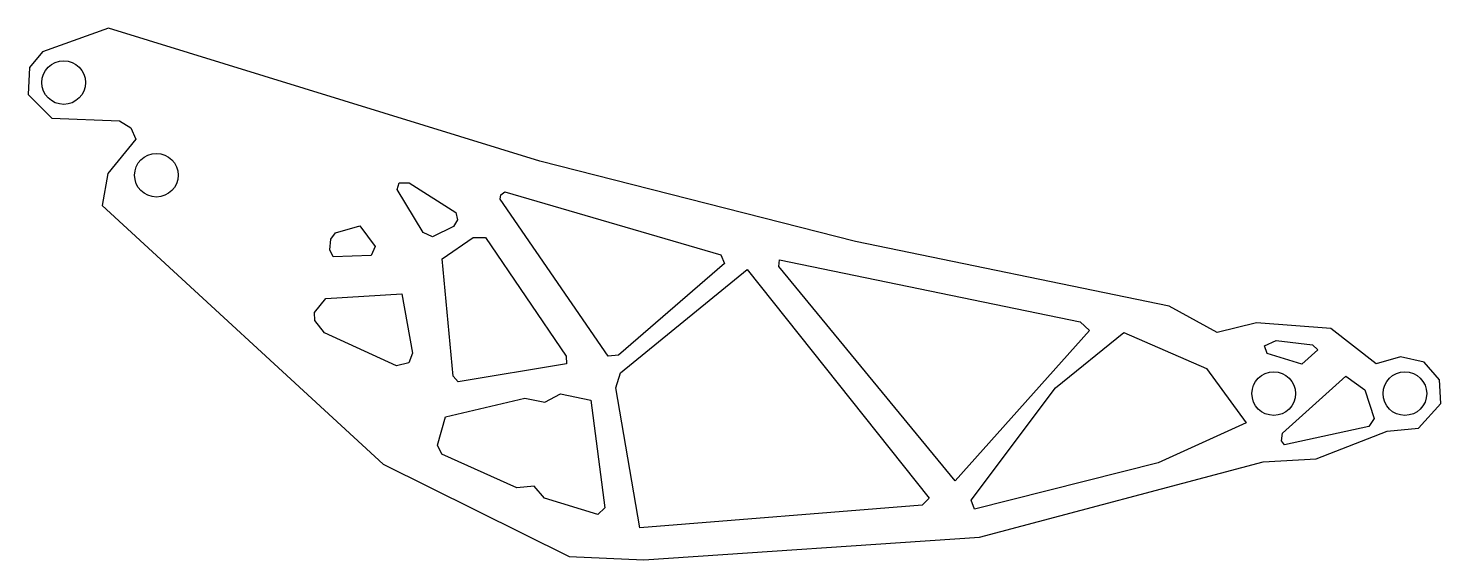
# Model space of a CAD drawing. Header units: metres. Extents: x -7 to 268, y -93 to 11.
import ezdxf

# ---------------------------------------------------------------- set-up
doc = ezdxf.new("R2010")
doc.units = ezdxf.units.M

msp = doc.modelspace()

# ---------------------------------------------------------------- linework, layer by layer
for points in [[(-2.32, -6.94), (10.85, -7.43), (13.04, -8.78), (13.99, -11.02), (8.6, -17.69), (7.49, -23.91), (62.11, -74.27), (98.3, -92.22), (112.8, -92.88), (178.08, -88.48), (233.29, -73.83), (243.59, -73.21), (257.35, -67.86), (263.5, -67.26), (267.8, -62.45), (267.56, -57.86), (264.55, -54.39), (259.95, -53.39), (255.27, -54.76), (246.39, -47.88), (231.99, -46.77), (224.29, -48.66), (214.98, -43.53), (153.95, -30.92), (92.56, -15.3), (8.7, 10.57), (-4.15, 5.95), (-6.69, 2.9), (-6.9, -2.33)], [(69.93, -29.19), (64.85, -20.81), (65.24, -19.53), (67.2, -19.5), (76.25, -25.29), (76.58, -26.71), (75.83, -28.03), (71.72, -30.05)], [(127.82, -33.53), (128.51, -35.23), (107.92, -53.07), (105.88, -53.27), (84.89, -22.7), (85.01, -21.82), (85.81, -21.27)], [(57.61, -27.86), (60.56, -31.88), (59.77, -33.66), (52.42, -33.89), (51.76, -32.53), (51.95, -30.48), (52.84, -29.25)], [(73.59, -34.28), (79.6, -30.18), (82.01, -30.17), (97.68, -53.26), (97.77, -54.74), (76.73, -58.24), (75.76, -57.14)], [(139.07, -35.8), (139.19, -34.52), (197.67, -46.6), (199.48, -48.24), (173.34, -77.52)], [(108.3, -56.48), (132.89, -36.37), (168.33, -80.88), (166.93, -82.22), (112.04, -86.69), (107.38, -59.39)], [(50.68, -48.74), (48.84, -46.28), (48.76, -44.73), (51, -42.04), (65.78, -41.15), (67.81, -52.66), (67.13, -54.55), (64.73, -55.15)], [(206.19, -48.67), (222.27, -55.68), (229.98, -66.23), (212.83, -74.04), (177.15, -83.03), (176.45, -81.27), (192.89, -59.44)], [(233.5, -51.21), (235.78, -50.18), (242.83, -51.07), (243.87, -52.03), (240.79, -54.84), (234.06, -52.74)], [(249.36, -57.17), (253.01, -59.81), (254.86, -65.39), (253.82, -66.93), (237.42, -70.51), (236.83, -69.73), (237.04, -68.25)], [(72.71, -70.55), (74.23, -65.09), (89.66, -61.42), (93.57, -62.23), (96.63, -60.61), (102.52, -61.84), (105.24, -82.77), (103.89, -84.04), (93.49, -80.88), (91.47, -78.57), (88.13, -78.89), (73.53, -72.32)]]:
    msp.add_lwpolyline(points, close=True)
for centre in [(0, 0), (18.03, -18.03), (235.32, -60.53), (260.82, -60.53)]:
    msp.add_circle(centre, 4.25)

doc.saveas('drawing.dxf')
